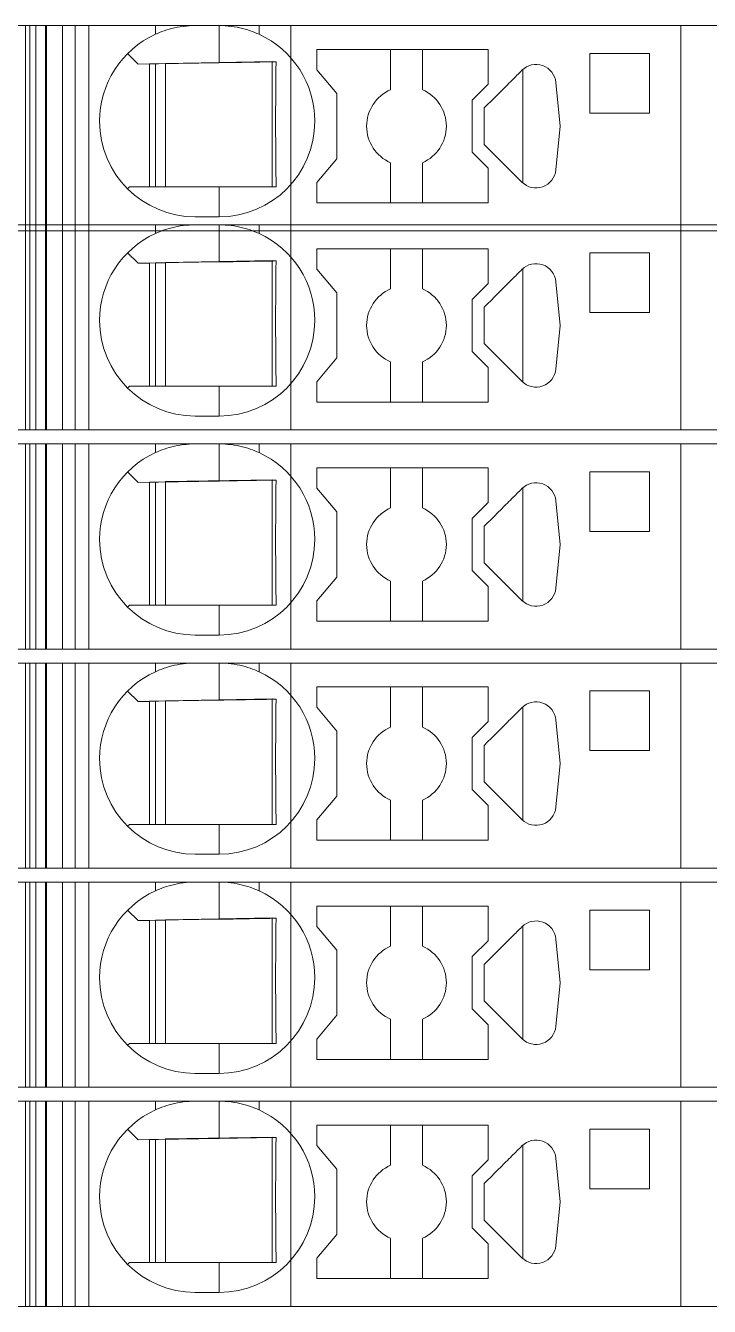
# Model space of a CAD drawing. Header units: millimetres. Extents: x 0 to 1680, y 0 to 1188.
# Drawn here: x 854.89 to 872.05, y 303.35 to 335.5 of the extents above; entities that cross this region are included whole.
import ezdxf
from ezdxf.enums import TextEntityAlignment as Align

# ---------------------------------------------------------------- set-up
doc = ezdxf.new("R2010")
doc.units = ezdxf.units.MM
for name, color, linetype, lineweight in [('EPLAN309', 5, 'Continuous', 5), ('EPLAN493', 5, 'Continuous', 5), ('MAIN-1', 7, 'Continuous', 5), ('MAIN-2', 7, 'Continuous', 5)]:
    doc.layers.add(name, color=color, linetype=linetype, lineweight=lineweight)
doc.styles.add('Tahoma', font='')
doc.styles.get('Tahoma').set_extended_font_data('Tahoma')

# ---------------------------------------------------------------- blocks, each defined once
blk = doc.blocks.new('EPLSYM_LibrarySPECIAL_Symbol12_Variant0_Placement8_4')
at = {"layer": 'EPLAN309', "lineweight": 13, "ltscale": 16}
blk.add_lwpolyline([(0, -5.15), (68.15, -5.15), (68.15, 0), (0, 0)], close=True, dxfattribs=at)
at = {"layer": 'EPLAN493', "color": 5, "style": 'Tahoma'}
blk.add_attdef('17_20450', text='', height=2.3478, dxfattribs=at).set_placement((0, -21.83478), align=Align.MIDDLE_RIGHT)
blk = doc.blocks.new('EPLSYM_LibrarySPECIAL_Symbol12_Variant0_Placement8_5')
at = {"layer": 'EPLAN309', "lineweight": 13, "ltscale": 16}
blk.add_lwpolyline([(0, -5.15), (68.15, -5.15), (68.15, 0), (0, 0)], close=True, dxfattribs=at)
at = {"layer": 'EPLAN493', "color": 5, "style": 'Tahoma'}
blk.add_attdef('17_20450', text='', height=2.3478, dxfattribs=at).set_placement((0, -21.83478), align=Align.MIDDLE_RIGHT)
blk = doc.blocks.new('EPLSYM_LibrarySPECIAL_Symbol12_Variant0_Placement8_6')
at = {"layer": 'EPLAN309', "lineweight": 13, "ltscale": 16}
blk.add_lwpolyline([(0, -5.15), (68.15, -5.15), (68.15, 0), (0, 0)], close=True, dxfattribs=at)
at = {"layer": 'EPLAN493', "color": 5, "style": 'Tahoma'}
blk.add_attdef('17_20450', text='', height=2.3478, dxfattribs=at).set_placement((0, -21.83478), align=Align.MIDDLE_RIGHT)
blk = doc.blocks.new('EPLSYM_LibrarySPECIAL_Symbol12_Variant0_Placement8_7')
at = {"layer": 'EPLAN309', "lineweight": 13, "ltscale": 16}
blk.add_lwpolyline([(0, -5.15), (68.15, -5.15), (68.15, 0), (0, 0)], close=True, dxfattribs=at)
at = {"layer": 'EPLAN493', "color": 5, "style": 'Tahoma'}
blk.add_attdef('17_20450', text='', height=2.3478, dxfattribs=at).set_placement((0, -21.83478), align=Align.MIDDLE_RIGHT)
blk = doc.blocks.new('EPLSYM_LibrarySPECIAL_Symbol12_Variant0_Placement8_8')
at = {"layer": 'EPLAN309', "lineweight": 13, "ltscale": 16}
blk.add_lwpolyline([(0, -5.15), (68.15, -5.15), (68.15, 0), (0, 0)], close=True, dxfattribs=at)
at = {"layer": 'EPLAN493', "color": 5, "style": 'Tahoma'}
blk.add_attdef('17_20450', text='', height=2.3478, dxfattribs=at).set_placement((0, -21.83478), align=Align.MIDDLE_RIGHT)
blk = doc.blocks.new('EPLSYM_LibrarySPECIAL_Symbol12_Variant0_Placement8_20')
at = {"layer": 'EPLAN309', "lineweight": 13, "ltscale": 16}
blk.add_lwpolyline([(0, -5.15), (68.15, -5.15), (68.15, 0), (0, 0)], close=True, dxfattribs=at)
at = {"layer": 'EPLAN493', "color": 5, "style": 'Tahoma'}
blk.add_attdef('17_20450', text='', height=2.3478, dxfattribs=at).set_placement((0, -21.83478), align=Align.MIDDLE_RIGHT)

msp = doc.modelspace()

# ---------------------------------------------------------------- linework, layer by layer
at = {"layer": 'MAIN-1'}
for p, q in [((855.001, 335.5), (854.893, 335.5)), ((854.893, 330.35), (854.893, 335.5)), ((855.001, 335.5), (858.15, 335.5)), ((855.001, 330.35), (855.001, 335.5)), ((858.15, 335.5), (859.15, 335.5)), ((858.15, 335.5), (858.15, 335.282)), ((858.202, 335.305), (858.256, 335.327)), ((858.256, 335.327), (858.313, 335.349)), ((858.313, 335.349), (858.372, 335.37)), ((858.372, 335.37), (858.433, 335.39)), ((858.433, 335.39), (858.497, 335.409)), ((858.497, 335.409), (858.563, 335.427)), ((858.563, 335.427), (858.631, 335.443)), ((858.631, 335.443), (858.701, 335.458)), ((858.701, 335.458), (858.772, 335.47)), ((858.772, 335.47), (858.846, 335.481)), ((858.846, 335.481), (858.921, 335.489)), ((858.921, 335.489), (858.997, 335.495)), ((858.997, 335.495), (859.073, 335.499)), ((859.073, 335.499), (859.15, 335.5)), ((859.75, 335.5), (859.15, 335.5)), ((859.827, 335.499), (859.75, 335.5)), ((860.75, 335.5), (859.75, 335.5)), ((859.75, 334.568), (859.75, 335.5)), ((859.903, 335.495), (859.827, 335.499)), ((859.979, 335.489), (859.903, 335.495)), ((860.054, 335.481), (859.979, 335.489)), ((860.128, 335.47), (860.054, 335.481)), ((860.199, 335.458), (860.128, 335.47)), ((860.269, 335.443), (860.199, 335.458)), ((860.337, 335.427), (860.269, 335.443)), ((860.403, 335.409), (860.337, 335.427)), ((860.467, 335.39), (860.403, 335.409)), ((860.528, 335.37), (860.467, 335.39)), ((860.587, 335.349), (860.528, 335.37)), ((860.644, 335.327), (860.587, 335.349)), ((860.698, 335.305), (860.644, 335.327)), ((860.75, 335.5), (871.332, 335.5)), ((860.75, 335.5), (860.75, 335.282)), ((872.05, 335.5), (871.332, 335.5)), ((871.332, 330.35), (871.332, 335.5)), ((858.15, 335.282), (858.202, 335.305)), ((860.75, 335.282), (860.698, 335.305)), ((857.453, 334.797), (857.717, 334.533)), ((862.2, 334.9), (862.2, 334.389)), ((866.5, 334.9), (862.2, 334.9)), ((864.05, 334.9), (864.05, 333.892)), ((864.85, 333.892), (864.85, 334.9)), ((866.5, 334.029), (866.5, 334.9)), ((869.05, 334.8), (869.05, 333.3)), ((870.55, 334.8), (869.05, 334.8)), ((870.55, 333.3), (870.55, 334.8)), ((857.717, 334.533), (859.75, 334.568)), ((858, 331.45), (858, 334.538)), ((858.15, 334.54), (858.15, 331.45)), ((858.4, 331.45), (858.4, 334.545)), ((859.87, 334.57), (859.75, 334.568)), ((859.987, 334.572), (859.87, 334.57)), ((860.1, 334.574), (859.987, 334.572)), ((860.209, 334.576), (860.1, 334.574)), ((860.313, 334.578), (860.209, 334.576)), ((860.412, 334.579), (860.313, 334.578)), ((860.507, 334.581), (860.412, 334.579)), ((860.599, 334.583), (860.507, 334.581)), ((860.688, 334.584), (860.599, 334.583)), ((860.774, 334.586), (860.688, 334.584)), ((860.858, 334.587), (860.774, 334.586)), ((860.94, 334.588), (860.858, 334.587)), ((861.02, 334.59), (860.94, 334.588)), ((861.099, 334.591), (861.02, 334.59)), ((861.079, 331.45), (861.079, 334.591)), ((861.176, 334.592), (861.099, 334.591)), ((861.173, 334.303), (861.174, 334.377)), ((861.174, 334.377), (861.175, 334.45)), ((861.175, 334.45), (861.176, 334.522)), ((861.176, 334.522), (861.176, 334.592)), ((862.7, 333.793), (862.2, 334.389)), ((867.346, 334.379), (867.315, 334.347)), ((867.367, 334.398), (867.367, 331.552)), ((861.17, 333.988), (861.171, 334.07)), ((861.171, 334.07), (861.172, 334.149)), ((861.172, 334.149), (861.173, 334.227)), ((861.173, 334.227), (861.173, 334.303)), ((867.021, 334.053), (866.983, 334.015)), ((867.058, 334.09), (867.021, 334.053)), ((867.094, 334.126), (867.058, 334.09)), ((867.127, 334.159), (867.094, 334.126)), ((867.158, 334.191), (867.127, 334.159)), ((867.19, 334.222), (867.158, 334.191)), ((867.221, 334.253), (867.19, 334.222)), ((867.252, 334.285), (867.221, 334.253)), ((867.284, 334.316), (867.252, 334.285)), ((867.315, 334.347), (867.284, 334.316)), ((868.302, 332.975), (868.198, 334.072)), ((861.168, 333.632), (861.169, 333.726)), ((861.169, 333.817), (861.17, 333.904)), ((861.169, 333.726), (861.169, 333.817)), ((861.17, 333.904), (861.17, 333.988)), ((862.7, 332.157), (862.7, 333.793)), ((866.1, 333.629), (866.5, 334.029)), ((866.742, 333.774), (866.658, 333.69)), ((866.823, 333.856), (866.742, 333.774)), ((866.902, 333.934), (866.823, 333.856)), ((866.943, 333.975), (866.902, 333.934)), ((866.983, 334.015), (866.943, 333.975)), ((861.167, 333.431), (861.168, 333.534)), ((861.167, 333.324), (861.167, 333.431)), ((861.168, 333.534), (861.168, 333.632)), ((866.1, 333.629), (866.1, 332.321)), ((866.486, 333.518), (866.4, 333.432)), ((866.4, 333.302), (866.4, 333.432)), ((866.572, 333.604), (866.486, 333.518)), ((866.658, 333.69), (866.572, 333.604)), ((861.167, 333.213), (861.167, 333.324)), ((861.167, 333.1), (861.167, 333.213)), ((861.167, 332.979), (861.167, 333.1)), ((866.4, 333.171), (866.4, 333.302)), ((866.4, 333.04), (866.4, 333.171)), ((869.05, 333.3), (870.55, 333.3)), ((861.167, 332.861), (861.167, 332.979)), ((861.167, 332.747), (861.167, 332.861)), ((866.4, 332.91), (866.4, 333.04)), ((866.4, 332.779), (866.4, 332.91)), ((866.4, 332.648), (866.4, 332.779)), ((868.198, 331.878), (868.302, 332.975)), ((861.168, 332.638), (861.167, 332.747)), ((861.168, 332.534), (861.168, 332.638)), ((861.169, 332.434), (861.168, 332.534)), ((861.169, 332.339), (861.169, 332.434)), ((866.4, 332.518), (866.4, 332.648)), ((866.4, 332.518), (867.346, 331.571)), ((861.17, 332.248), (861.169, 332.339)), ((861.171, 332.159), (861.17, 332.248)), ((861.172, 332.073), (861.171, 332.159)), ((862.2, 331.561), (862.7, 332.157)), ((866.5, 331.921), (866.1, 332.321)), ((861.172, 331.99), (861.172, 332.073)), ((861.173, 331.908), (861.172, 331.99)), ((861.174, 331.829), (861.173, 331.908)), ((861.175, 331.75), (861.174, 331.829)), ((864.05, 331.05), (864.05, 332.058)), ((864.85, 331.05), (864.85, 332.058)), ((866.5, 331.05), (866.5, 331.921)), ((861.176, 331.674), (861.175, 331.75)), ((861.176, 331.598), (861.176, 331.674)), ((861.177, 331.524), (861.176, 331.598)), ((861.178, 331.45), (861.177, 331.524)), ((862.2, 331.561), (862.2, 331.05)), ((857.5, 331.45), (857.453, 331.403)), ((857.5, 331.45), (859.75, 331.45)), ((859.75, 331.45), (859.842, 331.45)), ((859.75, 331.45), (859.75, 330.7)), ((859.842, 331.45), (859.933, 331.45)), ((859.933, 331.45), (860.023, 331.45)), ((860.023, 331.45), (860.11, 331.45)), ((860.11, 331.45), (860.195, 331.45)), ((860.195, 331.45), (860.278, 331.45)), ((860.278, 331.45), (860.358, 331.45)), ((860.358, 331.45), (860.436, 331.45)), ((860.436, 331.45), (860.511, 331.45)), ((860.511, 331.45), (860.585, 331.45)), ((860.585, 331.45), (860.657, 331.45)), ((860.657, 331.45), (860.726, 331.45)), ((860.726, 331.45), (860.795, 331.45)), ((860.795, 331.45), (860.861, 331.45)), ((860.861, 331.45), (860.927, 331.45)), ((860.927, 331.45), (860.991, 331.45)), ((860.991, 331.45), (861.055, 331.45)), ((861.055, 331.45), (861.117, 331.45)), ((861.117, 331.45), (861.178, 331.45)), ((866.5, 331.05), (862.2, 331.05)), ((859.75, 330.7), (859.15, 330.7)), ((855.001, 330.5), (854.893, 330.5)), ((854.893, 325.35), (854.893, 330.5)), ((855.001, 330.35), (854.893, 330.35)), ((855.001, 330.5), (858.15, 330.5)), ((855.001, 325.35), (855.001, 330.5)), ((855.001, 330.35), (871.332, 330.35)), ((858.15, 330.5), (859.15, 330.5)), ((858.15, 330.5), (858.15, 330.282)), ((858.15, 330.282), (858.202, 330.305)), ((858.202, 330.305), (858.256, 330.327)), ((858.256, 330.327), (858.313, 330.349)), ((858.313, 330.349), (858.372, 330.37)), ((858.372, 330.37), (858.433, 330.39)), ((858.433, 330.39), (858.497, 330.409)), ((858.497, 330.409), (858.563, 330.427)), ((858.563, 330.427), (858.631, 330.443)), ((858.631, 330.443), (858.701, 330.458)), ((858.701, 330.458), (858.772, 330.47)), ((858.772, 330.47), (858.846, 330.481)), ((858.846, 330.481), (858.921, 330.489)), ((858.921, 330.489), (858.997, 330.495)), ((858.997, 330.495), (859.073, 330.499)), ((859.073, 330.499), (859.15, 330.5)), ((859.75, 330.5), (859.15, 330.5)), ((859.827, 330.499), (859.75, 330.5)), ((860.75, 330.5), (859.75, 330.5)), ((859.75, 329.568), (859.75, 330.5)), ((859.903, 330.495), (859.827, 330.499)), ((859.979, 330.489), (859.903, 330.495)), ((860.054, 330.481), (859.979, 330.489)), ((860.128, 330.47), (860.054, 330.481)), ((860.199, 330.458), (860.128, 330.47)), ((860.269, 330.443), (860.199, 330.458)), ((860.337, 330.427), (860.269, 330.443)), ((860.403, 330.409), (860.337, 330.427)), ((860.467, 330.39), (860.403, 330.409)), ((860.528, 330.37), (860.467, 330.39)), ((860.587, 330.349), (860.528, 330.37)), ((860.644, 330.327), (860.587, 330.349)), ((860.698, 330.305), (860.644, 330.327)), ((860.75, 330.282), (860.698, 330.305)), ((860.75, 330.5), (871.332, 330.5)), ((860.75, 330.5), (860.75, 330.282)), ((872.05, 330.5), (871.332, 330.5)), ((871.332, 325.35), (871.332, 330.5)), ((872.05, 330.35), (871.332, 330.35)), ((862.2, 329.9), (862.2, 329.389)), ((866.5, 329.9), (862.2, 329.9)), ((864.05, 329.9), (864.05, 328.892)), ((864.85, 328.892), (864.85, 329.9)), ((866.5, 329.029), (866.5, 329.9)), ((857.453, 329.797), (857.717, 329.533)), ((857.717, 329.533), (859.75, 329.568)), ((858, 326.45), (858, 329.538)), ((858.15, 329.54), (858.15, 326.45)), ((858.4, 326.45), (858.4, 329.545)), ((859.87, 329.57), (859.75, 329.568)), ((859.987, 329.572), (859.87, 329.57)), ((860.1, 329.574), (859.987, 329.572)), ((860.209, 329.576), (860.1, 329.574)), ((860.313, 329.578), (860.209, 329.576)), ((860.412, 329.579), (860.313, 329.578)), ((860.507, 329.581), (860.412, 329.579)), ((860.599, 329.583), (860.507, 329.581)), ((860.688, 329.584), (860.599, 329.583)), ((860.774, 329.586), (860.688, 329.584)), ((860.858, 329.587), (860.774, 329.586)), ((860.94, 329.588), (860.858, 329.587)), ((861.02, 329.59), (860.94, 329.588)), ((861.099, 329.591), (861.02, 329.59)), ((861.079, 326.45), (861.079, 329.591)), ((861.176, 329.592), (861.099, 329.591)), ((861.176, 329.522), (861.176, 329.592)), ((869.05, 329.8), (869.05, 328.3)), ((870.55, 329.8), (869.05, 329.8)), ((870.55, 328.3), (870.55, 329.8)), ((861.172, 329.149), (861.173, 329.227)), ((861.173, 329.303), (861.174, 329.377)), ((861.173, 329.227), (861.173, 329.303)), ((861.174, 329.377), (861.175, 329.45)), ((861.175, 329.45), (861.176, 329.522)), ((862.7, 328.793), (862.2, 329.389)), ((867.19, 329.222), (867.158, 329.191)), ((867.221, 329.253), (867.19, 329.222)), ((867.252, 329.285), (867.221, 329.253)), ((867.284, 329.316), (867.252, 329.285)), ((867.315, 329.347), (867.284, 329.316)), ((867.346, 329.379), (867.315, 329.347)), ((867.367, 329.398), (867.367, 326.552)), ((861.169, 328.817), (861.17, 328.904)), ((861.17, 328.988), (861.171, 329.07)), ((861.17, 328.904), (861.17, 328.988)), ((861.171, 329.07), (861.172, 329.149)), ((866.1, 328.629), (866.5, 329.029)), ((866.902, 328.934), (866.823, 328.856)), ((866.943, 328.975), (866.902, 328.934)), ((866.983, 329.015), (866.943, 328.975)), ((867.021, 329.053), (866.983, 329.015)), ((867.058, 329.09), (867.021, 329.053)), ((867.094, 329.126), (867.058, 329.09)), ((867.127, 329.159), (867.094, 329.126)), ((867.158, 329.191), (867.127, 329.159)), ((868.302, 327.975), (868.198, 329.072)), ((861.168, 328.632), (861.169, 328.726)), ((861.168, 328.534), (861.168, 328.632)), ((861.169, 328.726), (861.169, 328.817)), ((862.7, 327.157), (862.7, 328.793)), ((866.1, 328.629), (866.1, 327.321)), ((866.572, 328.604), (866.486, 328.518)), ((866.658, 328.69), (866.572, 328.604)), ((866.742, 328.774), (866.658, 328.69)), ((866.823, 328.856), (866.742, 328.774)), ((861.167, 328.431), (861.168, 328.534)), ((861.167, 328.324), (861.167, 328.431)), ((861.167, 328.213), (861.167, 328.324)), ((866.486, 328.518), (866.4, 328.432)), ((866.4, 328.302), (866.4, 328.432)), ((866.4, 328.171), (866.4, 328.302)), ((869.05, 328.3), (870.55, 328.3)), ((861.167, 328.1), (861.167, 328.213)), ((861.167, 327.979), (861.167, 328.1)), ((861.167, 327.861), (861.167, 327.979)), ((866.4, 328.04), (866.4, 328.171)), ((866.4, 327.91), (866.4, 328.04)), ((868.198, 326.878), (868.302, 327.975)), ((861.167, 327.747), (861.167, 327.861)), ((861.168, 327.638), (861.167, 327.747)), ((861.168, 327.534), (861.168, 327.638)), ((866.4, 327.779), (866.4, 327.91)), ((866.4, 327.648), (866.4, 327.779)), ((866.4, 327.518), (866.4, 327.648)), ((861.169, 327.434), (861.168, 327.534)), ((861.169, 327.339), (861.169, 327.434)), ((861.17, 327.248), (861.169, 327.339)), ((866.5, 326.921), (866.1, 327.321)), ((866.4, 327.518), (867.346, 326.571)), ((861.171, 327.159), (861.17, 327.248)), ((861.172, 327.073), (861.171, 327.159)), ((861.172, 326.99), (861.172, 327.073)), ((861.173, 326.908), (861.172, 326.99)), ((862.2, 326.561), (862.7, 327.157)), ((864.05, 326.05), (864.05, 327.058)), ((864.85, 326.05), (864.85, 327.058)), ((861.174, 326.829), (861.173, 326.908)), ((861.175, 326.75), (861.174, 326.829)), ((861.176, 326.674), (861.175, 326.75)), ((861.176, 326.598), (861.176, 326.674)), ((866.5, 326.05), (866.5, 326.921)), ((857.5, 326.45), (857.453, 326.403)), ((857.5, 326.45), (859.75, 326.45)), ((859.75, 326.45), (859.842, 326.45)), ((859.75, 326.45), (859.75, 325.7)), ((859.842, 326.45), (859.933, 326.45)), ((859.933, 326.45), (860.023, 326.45)), ((860.023, 326.45), (860.11, 326.45)), ((860.11, 326.45), (860.195, 326.45)), ((860.195, 326.45), (860.278, 326.45)), ((860.278, 326.45), (860.358, 326.45)), ((860.358, 326.45), (860.436, 326.45)), ((860.436, 326.45), (860.511, 326.45)), ((860.511, 326.45), (860.585, 326.45)), ((860.585, 326.45), (860.657, 326.45)), ((860.657, 326.45), (860.726, 326.45)), ((860.726, 326.45), (860.795, 326.45)), ((860.795, 326.45), (860.861, 326.45)), ((860.861, 326.45), (860.927, 326.45)), ((860.927, 326.45), (860.991, 326.45)), ((860.991, 326.45), (861.055, 326.45)), ((861.055, 326.45), (861.117, 326.45)), ((861.117, 326.45), (861.178, 326.45)), ((861.177, 326.524), (861.176, 326.598)), ((861.178, 326.45), (861.177, 326.524)), ((862.2, 326.561), (862.2, 326.05)), ((866.5, 326.05), (862.2, 326.05)), ((859.75, 325.7), (859.15, 325.7)), ((855.001, 325.35), (854.893, 325.35)), ((855.001, 325.35), (871.332, 325.35)), ((872.05, 325.35), (871.332, 325.35)), ((855.001, 325), (854.893, 325)), ((854.893, 319.85), (854.893, 325)), ((855.001, 325), (858.15, 325)), ((855.001, 319.85), (855.001, 325)), ((858.15, 325), (859.15, 325)), ((858.15, 325), (858.15, 324.782)), ((858.15, 324.782), (858.202, 324.805)), ((858.202, 324.805), (858.256, 324.827)), ((858.256, 324.827), (858.313, 324.849)), ((858.313, 324.849), (858.372, 324.87)), ((858.372, 324.87), (858.433, 324.89)), ((858.433, 324.89), (858.497, 324.909)), ((858.497, 324.909), (858.563, 324.927)), ((858.563, 324.927), (858.631, 324.943)), ((858.631, 324.943), (858.701, 324.958)), ((858.701, 324.958), (858.772, 324.97)), ((858.772, 324.97), (858.846, 324.981)), ((858.846, 324.981), (858.921, 324.989)), ((858.921, 324.989), (858.997, 324.995)), ((858.997, 324.995), (859.073, 324.999)), ((859.073, 324.999), (859.15, 325)), ((859.75, 325), (859.15, 325)), ((859.827, 324.999), (859.75, 325)), ((860.75, 325), (859.75, 325)), ((859.75, 324.068), (859.75, 325)), ((859.903, 324.995), (859.827, 324.999)), ((859.979, 324.989), (859.903, 324.995)), ((860.054, 324.981), (859.979, 324.989)), ((860.128, 324.97), (860.054, 324.981)), ((860.199, 324.958), (860.128, 324.97)), ((860.269, 324.943), (860.199, 324.958)), ((860.337, 324.927), (860.269, 324.943)), ((860.403, 324.909), (860.337, 324.927)), ((860.467, 324.89), (860.403, 324.909)), ((860.528, 324.87), (860.467, 324.89)), ((860.587, 324.849), (860.528, 324.87)), ((860.644, 324.827), (860.587, 324.849)), ((860.698, 324.805), (860.644, 324.827)), ((860.75, 324.782), (860.698, 324.805)), ((860.75, 325), (871.332, 325)), ((860.75, 325), (860.75, 324.782)), ((872.05, 325), (871.332, 325)), ((871.332, 319.85), (871.332, 325)), ((862.2, 324.4), (862.2, 323.889)), ((866.5, 324.4), (862.2, 324.4)), ((864.05, 324.4), (864.05, 323.392)), ((864.85, 323.392), (864.85, 324.4)), ((866.5, 323.529), (866.5, 324.4)), ((857.453, 324.297), (857.717, 324.033)), ((859.987, 324.072), (859.87, 324.07)), ((860.1, 324.074), (859.987, 324.072)), ((860.209, 324.076), (860.1, 324.074)), ((860.313, 324.078), (860.209, 324.076)), ((860.412, 324.079), (860.313, 324.078)), ((860.507, 324.081), (860.412, 324.079)), ((860.599, 324.083), (860.507, 324.081)), ((860.688, 324.084), (860.599, 324.083)), ((860.774, 324.086), (860.688, 324.084)), ((860.858, 324.087), (860.774, 324.086)), ((860.94, 324.088), (860.858, 324.087)), ((861.02, 324.09), (860.94, 324.088)), ((861.099, 324.091), (861.02, 324.09)), ((861.079, 320.95), (861.079, 324.091)), ((861.176, 324.092), (861.099, 324.091)), ((861.176, 324.022), (861.176, 324.092)), ((869.05, 324.3), (869.05, 322.8)), ((870.55, 324.3), (869.05, 324.3)), ((870.55, 322.8), (870.55, 324.3)), ((857.717, 324.033), (859.75, 324.068)), ((858, 320.95), (858, 324.038)), ((858.15, 324.04), (858.15, 320.95)), ((858.4, 320.95), (858.4, 324.045)), ((859.87, 324.07), (859.75, 324.068)), ((861.173, 323.803), (861.174, 323.877)), ((861.173, 323.727), (861.173, 323.803)), ((861.174, 323.877), (861.175, 323.95)), ((861.175, 323.95), (861.176, 324.022)), ((862.7, 323.293), (862.2, 323.889)), ((867.221, 323.753), (867.19, 323.722)), ((867.252, 323.785), (867.221, 323.753)), ((867.284, 323.816), (867.252, 323.785)), ((867.315, 323.847), (867.284, 323.816)), ((867.346, 323.879), (867.315, 323.847)), ((867.367, 323.898), (867.367, 321.052)), ((861.17, 323.488), (861.171, 323.57)), ((861.17, 323.404), (861.17, 323.488)), ((861.171, 323.57), (861.172, 323.649)), ((861.172, 323.649), (861.173, 323.727)), ((866.1, 323.129), (866.5, 323.529)), ((866.902, 323.434), (866.823, 323.356)), ((866.943, 323.475), (866.902, 323.434)), ((866.983, 323.515), (866.943, 323.475)), ((867.021, 323.553), (866.983, 323.515)), ((867.058, 323.59), (867.021, 323.553)), ((867.094, 323.626), (867.058, 323.59)), ((867.127, 323.659), (867.094, 323.626)), ((867.158, 323.691), (867.127, 323.659)), ((867.19, 323.722), (867.158, 323.691)), ((868.302, 322.475), (868.198, 323.572)), ((861.168, 323.132), (861.169, 323.226)), ((861.168, 323.034), (861.168, 323.132)), ((861.169, 323.317), (861.17, 323.404)), ((861.169, 323.226), (861.169, 323.317)), ((862.7, 321.657), (862.7, 323.293)), ((866.1, 323.129), (866.1, 321.821)), ((866.658, 323.19), (866.572, 323.104)), ((866.742, 323.274), (866.658, 323.19)), ((866.823, 323.356), (866.742, 323.274)), ((861.167, 322.931), (861.168, 323.034)), ((861.167, 322.824), (861.167, 322.931)), ((861.167, 322.713), (861.167, 322.824)), ((866.486, 323.018), (866.4, 322.932)), ((866.4, 322.802), (866.4, 322.932)), ((866.4, 322.671), (866.4, 322.802)), ((866.572, 323.104), (866.486, 323.018)), ((869.05, 322.8), (870.55, 322.8)), ((861.167, 322.6), (861.167, 322.713)), ((861.167, 322.479), (861.167, 322.6)), ((861.167, 322.361), (861.167, 322.479)), ((866.4, 322.54), (866.4, 322.671)), ((866.4, 322.41), (866.4, 322.54)), ((868.198, 321.378), (868.302, 322.475)), ((861.167, 322.247), (861.167, 322.361)), ((861.168, 322.138), (861.167, 322.247)), ((866.4, 322.279), (866.4, 322.41)), ((866.4, 322.148), (866.4, 322.279)), ((866.4, 322.018), (866.4, 322.148)), ((861.168, 322.034), (861.168, 322.138)), ((861.169, 321.934), (861.168, 322.034)), ((861.169, 321.839), (861.169, 321.934)), ((861.17, 321.748), (861.169, 321.839)), ((866.4, 322.018), (867.346, 321.071)), ((861.171, 321.659), (861.17, 321.748)), ((861.172, 321.573), (861.171, 321.659)), ((861.172, 321.49), (861.172, 321.573)), ((862.2, 321.061), (862.7, 321.657)), ((864.05, 320.55), (864.05, 321.558)), ((864.85, 320.55), (864.85, 321.558)), ((866.5, 321.421), (866.1, 321.821)), ((861.173, 321.408), (861.172, 321.49)), ((861.174, 321.329), (861.173, 321.408)), ((861.175, 321.25), (861.174, 321.329)), ((861.176, 321.174), (861.175, 321.25)), ((866.5, 320.55), (866.5, 321.421)), ((857.5, 320.95), (857.453, 320.903)), ((857.5, 320.95), (859.75, 320.95)), ((859.75, 320.95), (859.842, 320.95)), ((859.75, 320.95), (859.75, 320.2)), ((859.842, 320.95), (859.933, 320.95)), ((859.933, 320.95), (860.023, 320.95)), ((860.023, 320.95), (860.11, 320.95)), ((860.11, 320.95), (860.195, 320.95)), ((860.195, 320.95), (860.278, 320.95)), ((860.278, 320.95), (860.358, 320.95)), ((860.358, 320.95), (860.436, 320.95)), ((860.436, 320.95), (860.511, 320.95)), ((860.511, 320.95), (860.585, 320.95)), ((860.585, 320.95), (860.657, 320.95)), ((860.657, 320.95), (860.726, 320.95)), ((860.726, 320.95), (860.795, 320.95)), ((860.795, 320.95), (860.861, 320.95)), ((860.861, 320.95), (860.927, 320.95)), ((860.927, 320.95), (860.991, 320.95)), ((860.991, 320.95), (861.055, 320.95)), ((861.055, 320.95), (861.117, 320.95)), ((861.117, 320.95), (861.178, 320.95)), ((861.176, 321.098), (861.176, 321.174)), ((861.177, 321.024), (861.176, 321.098)), ((861.178, 320.95), (861.177, 321.024)), ((862.2, 321.061), (862.2, 320.55)), ((866.5, 320.55), (862.2, 320.55)), ((859.75, 320.2), (859.15, 320.2)), ((855.001, 319.85), (854.893, 319.85)), ((855.001, 319.85), (871.332, 319.85)), ((872.05, 319.85), (871.332, 319.85)), ((855.001, 319.5), (854.893, 319.5)), ((854.893, 314.35), (854.893, 319.5)), ((855.001, 319.5), (858.15, 319.5)), ((855.001, 314.35), (855.001, 319.5)), ((858.15, 319.5), (859.15, 319.5)), ((858.15, 319.5), (858.15, 319.282)), ((858.15, 319.282), (858.202, 319.305)), ((858.202, 319.305), (858.256, 319.327)), ((858.256, 319.327), (858.313, 319.349)), ((858.313, 319.349), (858.372, 319.37)), ((858.372, 319.37), (858.433, 319.39)), ((858.433, 319.39), (858.497, 319.409)), ((858.497, 319.409), (858.563, 319.427)), ((858.563, 319.427), (858.631, 319.443)), ((858.631, 319.443), (858.701, 319.458)), ((858.701, 319.458), (858.772, 319.47)), ((858.772, 319.47), (858.846, 319.481)), ((858.846, 319.481), (858.921, 319.489)), ((858.921, 319.489), (858.997, 319.495)), ((858.997, 319.495), (859.073, 319.499)), ((859.073, 319.499), (859.15, 319.5)), ((859.75, 319.5), (859.15, 319.5)), ((859.827, 319.499), (859.75, 319.5)), ((860.75, 319.5), (859.75, 319.5)), ((859.75, 318.568), (859.75, 319.5)), ((859.903, 319.495), (859.827, 319.499)), ((859.979, 319.489), (859.903, 319.495)), ((860.054, 319.481), (859.979, 319.489)), ((860.128, 319.47), (860.054, 319.481)), ((860.199, 319.458), (860.128, 319.47)), ((860.269, 319.443), (860.199, 319.458)), ((860.337, 319.427), (860.269, 319.443)), ((860.403, 319.409), (860.337, 319.427)), ((860.467, 319.39), (860.403, 319.409)), ((860.528, 319.37), (860.467, 319.39)), ((860.587, 319.349), (860.528, 319.37)), ((860.644, 319.327), (860.587, 319.349)), ((860.698, 319.305), (860.644, 319.327)), ((860.75, 319.282), (860.698, 319.305)), ((860.75, 319.5), (871.332, 319.5)), ((860.75, 319.5), (860.75, 319.282)), ((872.05, 319.5), (871.332, 319.5)), ((871.332, 314.35), (871.332, 319.5)), ((857.453, 318.797), (857.717, 318.533)), ((862.2, 318.9), (862.2, 318.389)), ((866.5, 318.9), (862.2, 318.9)), ((864.05, 318.9), (864.05, 317.892)), ((864.85, 317.892), (864.85, 318.9)), ((866.5, 318.029), (866.5, 318.9)), ((869.05, 318.8), (869.05, 317.3)), ((870.55, 318.8), (869.05, 318.8)), ((870.55, 317.3), (870.55, 318.8)), ((857.717, 318.533), (859.75, 318.568)), ((858, 315.45), (858, 318.538)), ((858.15, 318.54), (858.15, 315.45)), ((858.4, 315.45), (858.4, 318.545)), ((859.87, 318.57), (859.75, 318.568)), ((859.987, 318.572), (859.87, 318.57)), ((860.1, 318.574), (859.987, 318.572)), ((860.209, 318.576), (860.1, 318.574)), ((860.313, 318.578), (860.209, 318.576)), ((860.412, 318.579), (860.313, 318.578)), ((860.507, 318.581), (860.412, 318.579)), ((860.599, 318.583), (860.507, 318.581)), ((860.688, 318.584), (860.599, 318.583)), ((860.774, 318.586), (860.688, 318.584)), ((860.858, 318.587), (860.774, 318.586)), ((860.94, 318.588), (860.858, 318.587)), ((861.02, 318.59), (860.94, 318.588)), ((861.099, 318.591), (861.02, 318.59)), ((861.079, 315.45), (861.079, 318.591)), ((861.176, 318.592), (861.099, 318.591)), ((861.173, 318.303), (861.174, 318.377)), ((861.173, 318.227), (861.173, 318.303)), ((861.174, 318.377), (861.175, 318.45)), ((861.175, 318.45), (861.176, 318.522)), ((861.176, 318.522), (861.176, 318.592)), ((862.7, 317.793), (862.2, 318.389)), ((867.284, 318.316), (867.252, 318.285)), ((867.315, 318.347), (867.284, 318.316)), ((867.346, 318.379), (867.315, 318.347)), ((867.367, 318.398), (867.367, 315.552)), ((861.17, 317.988), (861.171, 318.07)), ((861.17, 317.904), (861.17, 317.988)), ((861.171, 318.07), (861.172, 318.149)), ((861.172, 318.149), (861.173, 318.227)), ((866.1, 317.629), (866.5, 318.029)), ((866.943, 317.975), (866.902, 317.934)), ((866.983, 318.015), (866.943, 317.975)), ((867.021, 318.053), (866.983, 318.015)), ((867.058, 318.09), (867.021, 318.053)), ((867.094, 318.126), (867.058, 318.09)), ((867.127, 318.159), (867.094, 318.126)), ((867.158, 318.191), (867.127, 318.159)), ((867.19, 318.222), (867.158, 318.191)), ((867.221, 318.253), (867.19, 318.222)), ((867.252, 318.285), (867.221, 318.253)), ((868.302, 316.975), (868.198, 318.072)), ((861.168, 317.632), (861.169, 317.726)), ((861.169, 317.817), (861.17, 317.904)), ((861.169, 317.726), (861.169, 317.817)), ((862.7, 316.157), (862.7, 317.793)), ((866.658, 317.69), (866.572, 317.604)), ((866.742, 317.774), (866.658, 317.69)), ((866.823, 317.856), (866.742, 317.774)), ((866.902, 317.934), (866.823, 317.856)), ((861.167, 317.431), (861.168, 317.534)), ((861.167, 317.324), (861.167, 317.431)), ((861.167, 317.213), (861.167, 317.324)), ((861.168, 317.534), (861.168, 317.632)), ((866.1, 317.629), (866.1, 316.321)), ((866.486, 317.518), (866.4, 317.432)), ((866.4, 317.302), (866.4, 317.432)), ((866.572, 317.604), (866.486, 317.518)), ((861.167, 317.1), (861.167, 317.213)), ((861.167, 316.979), (861.167, 317.1)), ((866.4, 317.171), (866.4, 317.302)), ((866.4, 317.04), (866.4, 317.171)), ((866.4, 316.91), (866.4, 317.04)), ((869.05, 317.3), (870.55, 317.3)), ((861.167, 316.861), (861.167, 316.979)), ((861.167, 316.747), (861.167, 316.861)), ((861.168, 316.638), (861.167, 316.747)), ((866.4, 316.779), (866.4, 316.91)), ((866.4, 316.648), (866.4, 316.779)), ((868.198, 315.878), (868.302, 316.975)), ((861.168, 316.534), (861.168, 316.638)), ((861.169, 316.434), (861.168, 316.534)), ((861.169, 316.339), (861.169, 316.434)), ((866.4, 316.518), (866.4, 316.648)), ((866.4, 316.518), (867.346, 315.571)), ((861.17, 316.248), (861.169, 316.339)), ((861.171, 316.159), (861.17, 316.248)), ((861.172, 316.073), (861.171, 316.159)), ((861.172, 315.99), (861.172, 316.073)), ((862.2, 315.561), (862.7, 316.157)), ((864.05, 315.05), (864.05, 316.058)), ((864.85, 315.05), (864.85, 316.058)), ((866.5, 315.921), (866.1, 316.321)), ((861.173, 315.908), (861.172, 315.99)), ((861.174, 315.829), (861.173, 315.908)), ((861.175, 315.75), (861.174, 315.829)), ((861.176, 315.674), (861.175, 315.75)), ((866.5, 315.05), (866.5, 315.921)), ((857.5, 315.45), (857.453, 315.403)), ((857.5, 315.45), (859.75, 315.45)), ((859.75, 315.45), (859.842, 315.45)), ((859.75, 315.45), (859.75, 314.7)), ((859.842, 315.45), (859.933, 315.45)), ((859.933, 315.45), (860.023, 315.45)), ((860.023, 315.45), (860.11, 315.45)), ((860.11, 315.45), (860.195, 315.45)), ((860.195, 315.45), (860.278, 315.45)), ((860.278, 315.45), (860.358, 315.45)), ((860.358, 315.45), (860.436, 315.45)), ((860.436, 315.45), (860.511, 315.45)), ((860.511, 315.45), (860.585, 315.45)), ((860.585, 315.45), (860.657, 315.45)), ((860.657, 315.45), (860.726, 315.45)), ((860.726, 315.45), (860.795, 315.45)), ((860.795, 315.45), (860.861, 315.45)), ((860.861, 315.45), (860.927, 315.45)), ((860.927, 315.45), (860.991, 315.45)), ((860.991, 315.45), (861.055, 315.45)), ((861.055, 315.45), (861.117, 315.45)), ((861.117, 315.45), (861.178, 315.45)), ((861.176, 315.598), (861.176, 315.674)), ((861.177, 315.524), (861.176, 315.598)), ((861.178, 315.45), (861.177, 315.524)), ((862.2, 315.561), (862.2, 315.05)), ((866.5, 315.05), (862.2, 315.05)), ((859.75, 314.7), (859.15, 314.7)), ((855.001, 314.35), (854.893, 314.35)), ((855.001, 314.35), (871.332, 314.35)), ((872.05, 314.35), (871.332, 314.35)), ((855.001, 314), (854.893, 314)), ((854.893, 308.85), (854.893, 314)), ((855.001, 314), (858.15, 314)), ((855.001, 308.85), (855.001, 314)), ((858.15, 314), (859.15, 314)), ((858.15, 314), (858.15, 313.782)), ((858.15, 313.782), (858.202, 313.805)), ((858.202, 313.805), (858.256, 313.827)), ((858.256, 313.827), (858.313, 313.849)), ((858.313, 313.849), (858.372, 313.87)), ((858.372, 313.87), (858.433, 313.89)), ((858.433, 313.89), (858.497, 313.909)), ((858.497, 313.909), (858.563, 313.927)), ((858.563, 313.927), (858.631, 313.943)), ((858.631, 313.943), (858.701, 313.958)), ((858.701, 313.958), (858.772, 313.97)), ((858.772, 313.97), (858.846, 313.981)), ((858.846, 313.981), (858.921, 313.989)), ((858.921, 313.989), (858.997, 313.995)), ((858.997, 313.995), (859.073, 313.999)), ((859.073, 313.999), (859.15, 314)), ((859.75, 314), (859.15, 314)), ((859.827, 313.999), (859.75, 314)), ((860.75, 314), (859.75, 314)), ((859.75, 313.068), (859.75, 314)), ((859.903, 313.995), (859.827, 313.999)), ((859.979, 313.989), (859.903, 313.995)), ((860.054, 313.981), (859.979, 313.989)), ((860.128, 313.97), (860.054, 313.981)), ((860.199, 313.958), (860.128, 313.97)), ((860.269, 313.943), (860.199, 313.958)), ((860.337, 313.927), (860.269, 313.943)), ((860.403, 313.909), (860.337, 313.927)), ((860.467, 313.89), (860.403, 313.909)), ((860.528, 313.87), (860.467, 313.89)), ((860.587, 313.849), (860.528, 313.87)), ((860.644, 313.827), (860.587, 313.849)), ((860.698, 313.805), (860.644, 313.827)), ((860.75, 313.782), (860.698, 313.805)), ((860.75, 314), (871.332, 314)), ((860.75, 314), (860.75, 313.782)), ((872.05, 314), (871.332, 314)), ((871.332, 308.85), (871.332, 314)), ((857.453, 313.297), (857.717, 313.033)), ((862.2, 313.4), (862.2, 312.889)), ((866.5, 313.4), (862.2, 313.4)), ((864.05, 313.4), (864.05, 312.392)), ((864.85, 312.392), (864.85, 313.4)), ((866.5, 312.529), (866.5, 313.4)), ((869.05, 313.3), (869.05, 311.8)), ((870.55, 313.3), (869.05, 313.3)), ((870.55, 311.8), (870.55, 313.3)), ((857.717, 313.033), (859.75, 313.068)), ((858, 309.95), (858, 313.038)), ((858.15, 313.04), (858.15, 309.95)), ((858.4, 309.95), (858.4, 313.045)), ((859.87, 313.07), (859.75, 313.068)), ((859.987, 313.072), (859.87, 313.07)), ((860.1, 313.074), (859.987, 313.072)), ((860.209, 313.076), (860.1, 313.074)), ((860.313, 313.078), (860.209, 313.076)), ((860.412, 313.079), (860.313, 313.078)), ((860.507, 313.081), (860.412, 313.079)), ((860.599, 313.083), (860.507, 313.081)), ((860.688, 313.084), (860.599, 313.083)), ((860.774, 313.086), (860.688, 313.084)), ((860.858, 313.087), (860.774, 313.086)), ((860.94, 313.088), (860.858, 313.087)), ((861.02, 313.09), (860.94, 313.088)), ((861.099, 313.091), (861.02, 313.09)), ((861.079, 309.95), (861.079, 313.091)), ((861.176, 313.092), (861.099, 313.091)), ((861.173, 312.803), (861.174, 312.877)), ((861.174, 312.877), (861.175, 312.95)), ((861.175, 312.95), (861.176, 313.022)), ((861.176, 313.022), (861.176, 313.092)), ((862.7, 312.293), (862.2, 312.889)), ((867.315, 312.847), (867.284, 312.816)), ((867.346, 312.879), (867.315, 312.847)), ((867.367, 312.898), (867.367, 310.052)), ((861.17, 312.488), (861.171, 312.57)), ((861.171, 312.57), (861.172, 312.649)), ((861.172, 312.649), (861.173, 312.727)), ((861.173, 312.727), (861.173, 312.803)), ((866.1, 312.129), (866.5, 312.529)), ((866.983, 312.515), (866.943, 312.475)), ((867.021, 312.553), (866.983, 312.515)), ((867.058, 312.59), (867.021, 312.553)), ((867.094, 312.626), (867.058, 312.59)), ((867.127, 312.659), (867.094, 312.626)), ((867.158, 312.691), (867.127, 312.659)), ((867.19, 312.722), (867.158, 312.691)), ((867.221, 312.753), (867.19, 312.722)), ((867.252, 312.785), (867.221, 312.753)), ((867.284, 312.816), (867.252, 312.785)), ((868.302, 311.475), (868.198, 312.572)), ((861.168, 312.132), (861.169, 312.226)), ((861.169, 312.317), (861.17, 312.404)), ((861.169, 312.226), (861.169, 312.317)), ((861.17, 312.404), (861.17, 312.488)), ((862.7, 310.657), (862.7, 312.293)), ((866.658, 312.19), (866.572, 312.104)), ((866.742, 312.274), (866.658, 312.19)), ((866.823, 312.356), (866.742, 312.274)), ((866.902, 312.434), (866.823, 312.356)), ((866.943, 312.475), (866.902, 312.434)), ((861.167, 311.931), (861.168, 312.034)), ((861.167, 311.824), (861.167, 311.931)), ((861.168, 312.034), (861.168, 312.132)), ((866.1, 312.129), (866.1, 310.821)), ((866.486, 312.018), (866.4, 311.932)), ((866.4, 311.802), (866.4, 311.932)), ((866.572, 312.104), (866.486, 312.018)), ((861.167, 311.713), (861.167, 311.824)), ((861.167, 311.6), (861.167, 311.713)), ((861.167, 311.479), (861.167, 311.6)), ((866.4, 311.671), (866.4, 311.802)), ((866.4, 311.54), (866.4, 311.671)), ((866.4, 311.41), (866.4, 311.54)), ((869.05, 311.8), (870.55, 311.8)), ((861.167, 311.361), (861.167, 311.479)), ((861.167, 311.247), (861.167, 311.361)), ((861.168, 311.138), (861.167, 311.247)), ((866.4, 311.279), (866.4, 311.41)), ((866.4, 311.148), (866.4, 311.279)), ((868.198, 310.378), (868.302, 311.475)), ((861.168, 311.034), (861.168, 311.138)), ((861.169, 310.934), (861.168, 311.034)), ((861.169, 310.839), (861.169, 310.934)), ((866.4, 311.018), (866.4, 311.148)), ((866.4, 311.018), (867.346, 310.071)), ((861.17, 310.748), (861.169, 310.839)), ((861.171, 310.659), (861.17, 310.748)), ((861.172, 310.573), (861.171, 310.659)), ((861.172, 310.49), (861.172, 310.573)), ((862.2, 310.061), (862.7, 310.657)), ((866.5, 310.421), (866.1, 310.821)), ((861.173, 310.408), (861.172, 310.49)), ((861.174, 310.329), (861.173, 310.408)), ((861.175, 310.25), (861.174, 310.329)), ((861.176, 310.174), (861.175, 310.25)), ((864.05, 309.55), (864.05, 310.558)), ((864.85, 309.55), (864.85, 310.558)), ((866.5, 309.55), (866.5, 310.421)), ((857.5, 309.95), (857.453, 309.903)), ((857.5, 309.95), (859.75, 309.95)), ((859.75, 309.95), (859.842, 309.95)), ((859.75, 309.95), (859.75, 309.2)), ((859.842, 309.95), (859.933, 309.95)), ((859.933, 309.95), (860.023, 309.95)), ((860.023, 309.95), (860.11, 309.95)), ((860.11, 309.95), (860.195, 309.95)), ((860.195, 309.95), (860.278, 309.95)), ((860.278, 309.95), (860.358, 309.95)), ((860.358, 309.95), (860.436, 309.95)), ((860.436, 309.95), (860.511, 309.95)), ((860.511, 309.95), (860.585, 309.95)), ((860.585, 309.95), (860.657, 309.95)), ((860.657, 309.95), (860.726, 309.95)), ((860.726, 309.95), (860.795, 309.95)), ((860.795, 309.95), (860.861, 309.95)), ((860.861, 309.95), (860.927, 309.95)), ((860.927, 309.95), (860.991, 309.95)), ((860.991, 309.95), (861.055, 309.95)), ((861.055, 309.95), (861.117, 309.95)), ((861.117, 309.95), (861.178, 309.95)), ((861.176, 310.098), (861.176, 310.174)), ((861.177, 310.024), (861.176, 310.098)), ((861.178, 309.95), (861.177, 310.024)), ((862.2, 310.061), (862.2, 309.55)), ((866.5, 309.55), (862.2, 309.55)), ((859.75, 309.2), (859.15, 309.2)), ((855.001, 308.85), (854.893, 308.85)), ((855.001, 308.85), (871.332, 308.85)), ((872.05, 308.85), (871.332, 308.85)), ((855.001, 308.5), (854.893, 308.5)), ((854.893, 303.35), (854.893, 308.5)), ((855.001, 308.5), (858.15, 308.5)), ((855.001, 303.35), (855.001, 308.5)), ((858.15, 308.5), (859.15, 308.5)), ((858.15, 308.5), (858.15, 308.282)), ((858.202, 308.305), (858.256, 308.327)), ((858.256, 308.327), (858.313, 308.349)), ((858.313, 308.349), (858.372, 308.37)), ((858.372, 308.37), (858.433, 308.39)), ((858.433, 308.39), (858.497, 308.409)), ((858.497, 308.409), (858.563, 308.427)), ((858.563, 308.427), (858.631, 308.443)), ((858.631, 308.443), (858.701, 308.458)), ((858.701, 308.458), (858.772, 308.47)), ((858.772, 308.47), (858.846, 308.481)), ((858.846, 308.481), (858.921, 308.489)), ((858.921, 308.489), (858.997, 308.495)), ((858.997, 308.495), (859.073, 308.499)), ((859.073, 308.499), (859.15, 308.5)), ((859.75, 308.5), (859.15, 308.5)), ((859.827, 308.499), (859.75, 308.5)), ((860.75, 308.5), (859.75, 308.5)), ((859.75, 307.568), (859.75, 308.5)), ((859.903, 308.495), (859.827, 308.499)), ((859.979, 308.489), (859.903, 308.495)), ((860.054, 308.481), (859.979, 308.489)), ((860.128, 308.47), (860.054, 308.481)), ((860.199, 308.458), (860.128, 308.47)), ((860.269, 308.443), (860.199, 308.458)), ((860.337, 308.427), (860.269, 308.443)), ((860.403, 308.409), (860.337, 308.427)), ((860.467, 308.39), (860.403, 308.409)), ((860.528, 308.37), (860.467, 308.39)), ((860.587, 308.349), (860.528, 308.37)), ((860.644, 308.327), (860.587, 308.349)), ((860.698, 308.305), (860.644, 308.327)), ((860.75, 308.5), (871.332, 308.5)), ((860.75, 308.5), (860.75, 308.282)), ((872.05, 308.5), (871.332, 308.5)), ((871.332, 303.35), (871.332, 308.5)), ((858.15, 308.282), (858.202, 308.305)), ((860.75, 308.282), (860.698, 308.305)), ((857.453, 307.797), (857.717, 307.533)), ((862.2, 307.9), (862.2, 307.389)), ((866.5, 307.9), (862.2, 307.9)), ((864.05, 307.9), (864.05, 306.892)), ((864.85, 306.892), (864.85, 307.9)), ((866.5, 307.029), (866.5, 307.9)), ((869.05, 307.8), (869.05, 306.3)), ((870.55, 307.8), (869.05, 307.8)), ((870.55, 306.3), (870.55, 307.8)), ((857.717, 307.533), (859.75, 307.568)), ((858, 304.45), (858, 307.538)), ((858.15, 307.54), (858.15, 304.45)), ((858.4, 304.45), (858.4, 307.545)), ((859.87, 307.57), (859.75, 307.568)), ((859.987, 307.572), (859.87, 307.57)), ((860.1, 307.574), (859.987, 307.572)), ((860.209, 307.576), (860.1, 307.574)), ((860.313, 307.578), (860.209, 307.576)), ((860.412, 307.579), (860.313, 307.578)), ((860.507, 307.581), (860.412, 307.579)), ((860.599, 307.583), (860.507, 307.581)), ((860.688, 307.584), (860.599, 307.583)), ((860.774, 307.586), (860.688, 307.584)), ((860.858, 307.587), (860.774, 307.586)), ((860.94, 307.588), (860.858, 307.587)), ((861.02, 307.59), (860.94, 307.588)), ((861.099, 307.591), (861.02, 307.59)), ((861.079, 304.45), (861.079, 307.591)), ((861.176, 307.592), (861.099, 307.591)), ((861.173, 307.303), (861.174, 307.377)), ((861.174, 307.377), (861.175, 307.45)), ((861.175, 307.45), (861.176, 307.522)), ((861.176, 307.522), (861.176, 307.592)), ((862.7, 306.793), (862.2, 307.389)), ((867.346, 307.379), (867.315, 307.347)), ((867.367, 307.398), (867.367, 304.552)), ((861.17, 306.988), (861.171, 307.07)), ((861.171, 307.07), (861.172, 307.149)), ((861.172, 307.149), (861.173, 307.227)), ((861.173, 307.227), (861.173, 307.303)), ((867.021, 307.053), (866.983, 307.015)), ((867.058, 307.09), (867.021, 307.053)), ((867.094, 307.126), (867.058, 307.09)), ((867.127, 307.159), (867.094, 307.126)), ((867.158, 307.191), (867.127, 307.159)), ((867.19, 307.222), (867.158, 307.191)), ((867.221, 307.253), (867.19, 307.222)), ((867.252, 307.285), (867.221, 307.253)), ((867.284, 307.316), (867.252, 307.285)), ((867.315, 307.347), (867.284, 307.316)), ((868.302, 305.975), (868.198, 307.072)), ((861.168, 306.632), (861.169, 306.726)), ((861.169, 306.817), (861.17, 306.904)), ((861.169, 306.726), (861.169, 306.817)), ((861.17, 306.904), (861.17, 306.988)), ((862.7, 305.157), (862.7, 306.793)), ((866.1, 306.629), (866.5, 307.029)), ((866.742, 306.774), (866.658, 306.69)), ((866.823, 306.856), (866.742, 306.774)), ((866.902, 306.934), (866.823, 306.856)), ((866.943, 306.975), (866.902, 306.934)), ((866.983, 307.015), (866.943, 306.975)), ((861.167, 306.431), (861.168, 306.534)), ((861.167, 306.324), (861.167, 306.431)), ((861.168, 306.534), (861.168, 306.632)), ((866.1, 306.629), (866.1, 305.321)), ((866.486, 306.518), (866.4, 306.432)), ((866.4, 306.302), (866.4, 306.432)), ((866.572, 306.604), (866.486, 306.518)), ((866.658, 306.69), (866.572, 306.604)), ((861.167, 306.213), (861.167, 306.324)), ((861.167, 306.1), (861.167, 306.213)), ((861.167, 305.979), (861.167, 306.1)), ((866.4, 306.171), (866.4, 306.302)), ((866.4, 306.04), (866.4, 306.171)), ((869.05, 306.3), (870.55, 306.3)), ((861.167, 305.861), (861.167, 305.979)), ((861.167, 305.747), (861.167, 305.861)), ((861.168, 305.638), (861.167, 305.747)), ((866.4, 305.91), (866.4, 306.04)), ((866.4, 305.779), (866.4, 305.91)), ((866.4, 305.648), (866.4, 305.779)), ((868.198, 304.878), (868.302, 305.975)), ((861.168, 305.534), (861.168, 305.638)), ((861.169, 305.434), (861.168, 305.534)), ((861.169, 305.339), (861.169, 305.434)), ((866.4, 305.518), (866.4, 305.648)), ((866.4, 305.518), (867.346, 304.571)), ((861.17, 305.248), (861.169, 305.339)), ((861.171, 305.159), (861.17, 305.248)), ((861.172, 305.073), (861.171, 305.159)), ((862.2, 304.561), (862.7, 305.157)), ((866.5, 304.921), (866.1, 305.321)), ((861.172, 304.99), (861.172, 305.073)), ((861.173, 304.908), (861.172, 304.99)), ((861.174, 304.829), (861.173, 304.908)), ((861.175, 304.75), (861.174, 304.829)), ((864.05, 304.05), (864.05, 305.058)), ((864.85, 304.05), (864.85, 305.058)), ((866.5, 304.05), (866.5, 304.921)), ((861.176, 304.674), (861.175, 304.75)), ((861.176, 304.598), (861.176, 304.674)), ((861.177, 304.524), (861.176, 304.598)), ((861.178, 304.45), (861.177, 304.524)), ((862.2, 304.561), (862.2, 304.05)), ((857.5, 304.45), (857.453, 304.403)), ((857.5, 304.45), (859.75, 304.45)), ((859.75, 304.45), (859.842, 304.45)), ((859.75, 304.45), (859.75, 303.7)), ((859.842, 304.45), (859.933, 304.45)), ((859.933, 304.45), (860.023, 304.45)), ((860.023, 304.45), (860.11, 304.45)), ((860.11, 304.45), (860.195, 304.45)), ((860.195, 304.45), (860.278, 304.45)), ((860.278, 304.45), (860.358, 304.45)), ((860.358, 304.45), (860.436, 304.45)), ((860.436, 304.45), (860.511, 304.45)), ((860.511, 304.45), (860.585, 304.45)), ((860.585, 304.45), (860.657, 304.45)), ((860.657, 304.45), (860.726, 304.45)), ((860.726, 304.45), (860.795, 304.45)), ((860.795, 304.45), (860.861, 304.45)), ((860.861, 304.45), (860.927, 304.45)), ((860.927, 304.45), (860.991, 304.45)), ((860.991, 304.45), (861.055, 304.45)), ((861.055, 304.45), (861.117, 304.45)), ((861.117, 304.45), (861.178, 304.45)), ((866.5, 304.05), (862.2, 304.05)), ((859.75, 303.7), (859.15, 303.7)), ((855.001, 303.35), (854.893, 303.35)), ((855.001, 303.35), (871.332, 303.35)), ((872.05, 303.35), (871.332, 303.35))]:
    msp.add_line(p, q, dxfattribs=at)
for centre, radius, start, end in [((859.15, 333.1), 2.4, 114.6244, 180), ((859.75, 333.1), 2.4, 0, 65.3756), ((867.7, 334.025), 0.5, 5.4404, 135), ((864.45, 332.975), 1, 113.5782, 180), ((864.45, 332.975), 1, 0, 66.4218), ((859.15, 333.1), 2.4, 180, 270), ((859.75, 333.1), 2.4, 270, 0), ((864.45, 332.975), 1, 180, 246.4218), ((864.45, 332.975), 1, 293.5782, 0), ((867.7, 331.925), 0.5, 225, 354.5596), ((859.15, 328.1), 2.4, 114.6244, 180), ((859.75, 328.1), 2.4, 0, 65.3756), ((867.7, 329.025), 0.5, 5.4404, 135), ((864.45, 327.975), 1, 113.5782, 180), ((864.45, 327.975), 1, 0, 66.4218), ((859.15, 328.1), 2.4, 180, 270), ((859.75, 328.1), 2.4, 270, 0), ((864.45, 327.975), 1, 180, 246.4218), ((864.45, 327.975), 1, 293.5782, 0), ((867.7, 326.925), 0.5, 225, 354.5596), ((859.15, 322.6), 2.4, 114.6244, 180), ((859.75, 322.6), 2.4, 0, 65.3756), ((867.7, 323.525), 0.5, 5.4404, 135), ((864.45, 322.475), 1, 113.5782, 180), ((864.45, 322.475), 1, 0, 66.4218), ((859.15, 322.6), 2.4, 180, 270), ((859.75, 322.6), 2.4, 270, 0), ((864.45, 322.475), 1, 180, 246.4218), ((864.45, 322.475), 1, 293.5782, 0), ((867.7, 321.425), 0.5, 225, 354.5596), ((859.15, 317.1), 2.4, 114.6244, 180), ((859.75, 317.1), 2.4, 0, 65.3756), ((867.7, 318.025), 0.5, 5.4404, 135), ((864.45, 316.975), 1, 113.5782, 180), ((864.45, 316.975), 1, 0, 66.4218), ((859.15, 317.1), 2.4, 180, 270), ((859.75, 317.1), 2.4, 270, 0), ((864.45, 316.975), 1, 180, 246.4218), ((864.45, 316.975), 1, 293.5782, 0), ((867.7, 315.925), 0.5, 225, 354.5596), ((859.15, 311.6), 2.4, 114.6244, 180), ((859.75, 311.6), 2.4, 0, 65.3756), ((867.7, 312.525), 0.5, 5.4404, 135), ((864.45, 311.475), 1, 113.5782, 180), ((864.45, 311.475), 1, 0, 66.4218), ((859.15, 311.6), 2.4, 180, 270), ((859.75, 311.6), 2.4, 270, 0), ((864.45, 311.475), 1, 180, 246.4218), ((864.45, 311.475), 1, 293.5782, 0), ((867.7, 310.425), 0.5, 225, 354.5596), ((859.15, 306.1), 2.4, 114.6244, 180), ((859.75, 306.1), 2.4, 0, 65.3756), ((867.7, 307.025), 0.5, 5.4404, 135), ((864.45, 305.975), 1, 113.5782, 180), ((864.45, 305.975), 1, 0, 66.4218), ((859.15, 306.1), 2.4, 180, 270), ((859.75, 306.1), 2.4, 270, 0), ((864.45, 305.975), 1, 180, 246.4218), ((864.45, 305.975), 1, 293.5782, 0), ((867.7, 304.925), 0.5, 225, 354.5596)]:
    msp.add_arc(centre, radius, start, end, dxfattribs=at)
at = {"layer": 'MAIN-2'}
for p, q in [((855.15, 335.5), (855.15, 330.35)), ((855.389, 330.35), (855.389, 335.5)), ((855.417, 335.5), (855.417, 330.35)), ((855.82, 335.5), (855.82, 330.35)), ((856.136, 330.35), (856.136, 335.5)), ((856.481, 335.5), (856.481, 330.35)), ((861.55, 330.35), (861.55, 335.5)), ((857.717, 334.533), (858, 334.538)), ((858.15, 334.542), (858, 334.539)), ((858, 334.539), (858, 334.538)), ((858, 334.538), (858, 334.538)), ((858.4, 334.548), (858.15, 334.543)), ((858.15, 334.542), (858.15, 334.543)), ((858.15, 334.542), (858.15, 334.54)), ((858.4, 334.553), (861.079, 334.6)), ((858.4, 334.548), (858.4, 334.553)), ((858.4, 334.545), (858.4, 334.548)), ((861.079, 334.6), (861.176, 334.592)), ((861.079, 334.591), (861.079, 334.6)), ((858.15, 331.45), (858.15, 331.45)), ((858.4, 331.45), (858.4, 331.45)), ((855.15, 330.5), (855.15, 325.35)), ((855.389, 325.35), (855.389, 330.5)), ((855.417, 330.5), (855.417, 325.35)), ((855.82, 330.5), (855.82, 325.35)), ((856.136, 325.35), (856.136, 330.5)), ((856.481, 330.5), (856.481, 325.35)), ((861.55, 325.35), (861.55, 330.5)), ((857.717, 329.533), (858, 329.538)), ((858.15, 329.542), (858, 329.539)), ((858, 329.539), (858, 329.538)), ((858, 329.538), (858, 329.538)), ((858.4, 329.548), (858.15, 329.543)), ((858.15, 329.542), (858.15, 329.543)), ((858.15, 329.542), (858.15, 329.54)), ((858.4, 329.553), (861.079, 329.6)), ((858.4, 329.548), (858.4, 329.553)), ((858.4, 329.545), (858.4, 329.548)), ((861.079, 329.6), (861.176, 329.592)), ((861.079, 329.591), (861.079, 329.6)), ((858.15, 326.45), (858.15, 326.45)), ((858.4, 326.45), (858.4, 326.45)), ((855.15, 325), (855.15, 319.85)), ((855.389, 319.85), (855.389, 325)), ((855.417, 325), (855.417, 319.85)), ((855.82, 325), (855.82, 319.85)), ((856.136, 319.85), (856.136, 325)), ((856.481, 325), (856.481, 319.85)), ((861.55, 319.85), (861.55, 325)), ((858.4, 324.053), (861.079, 324.1)), ((861.079, 324.1), (861.176, 324.092)), ((861.079, 324.091), (861.079, 324.1)), ((857.717, 324.033), (858, 324.038)), ((858.15, 324.042), (858, 324.039)), ((858, 324.039), (858, 324.038)), ((858, 324.038), (858, 324.038)), ((858.4, 324.048), (858.15, 324.043)), ((858.15, 324.042), (858.15, 324.043)), ((858.15, 324.042), (858.15, 324.04)), ((858.4, 324.048), (858.4, 324.053)), ((858.4, 324.045), (858.4, 324.048)), ((858.15, 320.95), (858.15, 320.95)), ((858.4, 320.95), (858.4, 320.95)), ((855.15, 319.5), (855.15, 314.35)), ((855.389, 314.35), (855.389, 319.5)), ((855.417, 319.5), (855.417, 314.35)), ((855.82, 319.5), (855.82, 314.35)), ((856.136, 314.35), (856.136, 319.5)), ((856.481, 319.5), (856.481, 314.35)), ((861.55, 314.35), (861.55, 319.5)), ((857.717, 318.533), (858, 318.538)), ((858.15, 318.542), (858, 318.539)), ((858, 318.539), (858, 318.538)), ((858, 318.538), (858, 318.538)), ((858.4, 318.548), (858.15, 318.543)), ((858.15, 318.542), (858.15, 318.543)), ((858.15, 318.542), (858.15, 318.54)), ((858.4, 318.553), (861.079, 318.6)), ((858.4, 318.548), (858.4, 318.553)), ((858.4, 318.545), (858.4, 318.548)), ((861.079, 318.6), (861.176, 318.592)), ((861.079, 318.591), (861.079, 318.6)), ((858.15, 315.45), (858.15, 315.45)), ((858.4, 315.45), (858.4, 315.45)), ((855.15, 314), (855.15, 308.85)), ((855.389, 308.85), (855.389, 314)), ((855.417, 314), (855.417, 308.85)), ((855.82, 314), (855.82, 308.85)), ((856.136, 308.85), (856.136, 314)), ((856.481, 314), (856.481, 308.85)), ((861.55, 308.85), (861.55, 314)), ((857.717, 313.033), (858, 313.038)), ((858.15, 313.042), (858, 313.039)), ((858, 313.039), (858, 313.038)), ((858, 313.038), (858, 313.038)), ((858.4, 313.048), (858.15, 313.043)), ((858.15, 313.042), (858.15, 313.043)), ((858.15, 313.042), (858.15, 313.04)), ((858.4, 313.053), (861.079, 313.1)), ((858.4, 313.048), (858.4, 313.053)), ((858.4, 313.045), (858.4, 313.048)), ((861.079, 313.1), (861.176, 313.092)), ((861.079, 313.091), (861.079, 313.1)), ((858.15, 309.95), (858.15, 309.95)), ((858.4, 309.95), (858.4, 309.95)), ((855.15, 308.5), (855.15, 303.35)), ((855.389, 303.35), (855.389, 308.5)), ((855.417, 308.5), (855.417, 303.35)), ((855.82, 308.5), (855.82, 303.35)), ((856.136, 303.35), (856.136, 308.5)), ((856.481, 308.5), (856.481, 303.35)), ((861.55, 303.35), (861.55, 308.5)), ((857.717, 307.533), (858, 307.538)), ((858.15, 307.542), (858, 307.539)), ((858, 307.539), (858, 307.538)), ((858, 307.538), (858, 307.538)), ((858.4, 307.548), (858.15, 307.543)), ((858.15, 307.542), (858.15, 307.543)), ((858.15, 307.542), (858.15, 307.54)), ((858.4, 307.553), (861.079, 307.6)), ((858.4, 307.548), (858.4, 307.553)), ((858.4, 307.545), (858.4, 307.548)), ((861.079, 307.6), (861.176, 307.592)), ((861.079, 307.591), (861.079, 307.6)), ((858.15, 304.45), (858.15, 304.45)), ((858.4, 304.45), (858.4, 304.45))]:
    msp.add_line(p, q, dxfattribs=at)

# ---------------------------------------------------------------- block references
for name, p in [('EPLSYM_LibrarySPECIAL_Symbol12_Variant0_Placement8_20', (836, 335.5)), ('EPLSYM_LibrarySPECIAL_Symbol12_Variant0_Placement8_4', (836, 330.5)), ('EPLSYM_LibrarySPECIAL_Symbol12_Variant0_Placement8_5', (836, 325)), ('EPLSYM_LibrarySPECIAL_Symbol12_Variant0_Placement8_6', (836, 319.5)), ('EPLSYM_LibrarySPECIAL_Symbol12_Variant0_Placement8_7', (836, 314)), ('EPLSYM_LibrarySPECIAL_Symbol12_Variant0_Placement8_8', (836, 308.5))]:
    msp.add_blockref(name, p)

doc.saveas('drawing.dxf')
